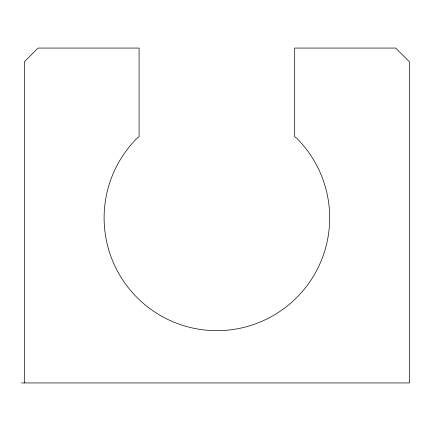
<?xml version="1.0" encoding="UTF-8"?>
<svg xmlns="http://www.w3.org/2000/svg" width="431" height="431" viewBox="0 0 431 431"><rect width="100%" height="100%" fill="white"/><g stroke="black" fill="none" stroke-linecap="round" stroke-linejoin="round"><path stroke-width="0.65" d="M21.55 382.933L409.45 382.933L409.45 61.822L395.696 48.067L294.696 48.067L294.696 136.643L296.641 138.135A112.782 112.782 0 0 1 296.641 297.638A112.782 112.782 0 0 1 137.144 297.638A112.782 112.782 0 0 1 137.144 138.135L139.089 136.643L139.089 48.067L38.09 48.067L24.335 61.822L24.335 382.933"/></g></svg>
